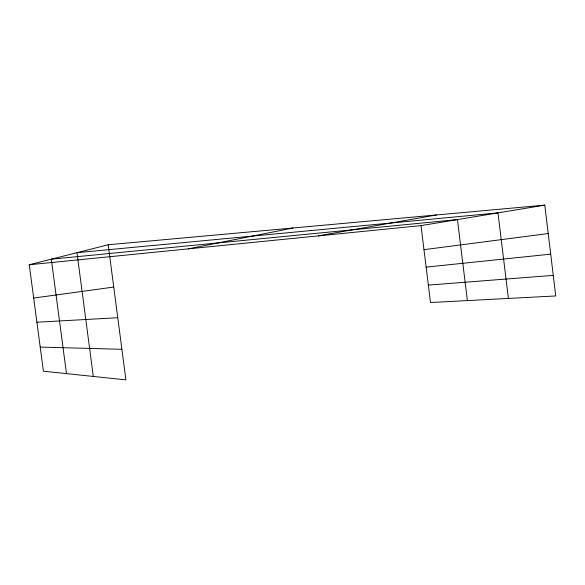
<?xml version="1.0" encoding="UTF-8"?>
<svg xmlns="http://www.w3.org/2000/svg" width="585" height="585" viewBox="0 0 585 585"><rect width="100%" height="100%" fill="white"/><g stroke="black" fill="none" stroke-linecap="round" stroke-linejoin="round"><path stroke-width="0.88" d="M108.196 244.771L125.907 379.87L43.414 371.197L29.25 264.756L108.196 244.771L544.796 205.13L555.75 295.952L430.509 302.518L421.003 225.613L544.796 205.13M188.209 248.874L293.026 227.996M318.313 235.872L436.351 214.98M33.681 298.058L113.739 287.059M423.979 249.663L548.225 233.539M426.136 267.118L550.712 254.153M29.25 264.756L421.003 225.613M428.359 285.092L553.271 275.374M36.899 322.218L117.76 317.728M40.204 347.088L121.899 349.289M93.307 376.44L76.979 252.676L497.974 212.881L508.394 298.438M66.485 373.618L51.319 259.17L457.441 219.587L467.386 300.588"/></g></svg>
